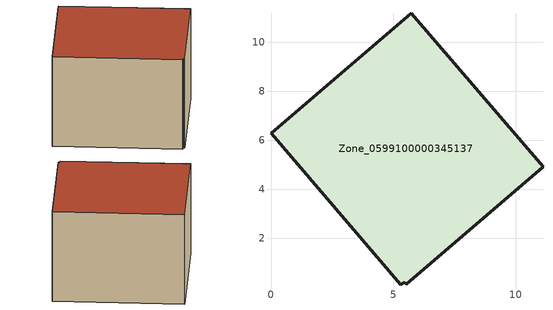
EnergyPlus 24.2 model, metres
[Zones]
Zone_0599100000345137
 floor ground (C_G): 5.52,0.12 5.45,0.2 5.31,0.08 0,6.27 5.72,11.19 11.11,4.92 z0
 wall outside (C_F): 11.11,4.92 5.72,11.19 0,6.27 5.31,0.08 5.45,0.2 5.52,0.12 11.11,4.92 z0:6.13
 roof outside (C_R): 5.45,0.2 5.52,0.12 11.11,4.92 5.72,11.19 0,6.27 5.31,0.08 z6.13
[BUILDING]
Pand.0599100000345137: North Axis=0; Terrain=City; Loads Convergence Tolerance Value=0.04; Temperature Convergence Tolerance Value=0.4; Solar Distribution=FullExterior; Maximum Number of Warmup Days=25; Minimum Number of Warmup Days=1
[Site:Location]
Rotterdam.The.Hague.AP_ZH_NLD Design_Conditions: Latitude=51.96; Longitude=4.45; Time Zone=1; Elevation=-4.5
[SITE:GROUNDTEMPERATURE:BUILDINGSURFACE]
18, 18, 18, 18, 18, 18, 18, 18, 18, 18, 18, 18
[MATERIAL] Thermal Absorptance=0.9; Solar Absorptance=0.7; Visible Absorptance=0.7
Name | Roughness | Thickness | Conductivity | Density | Specific Heat
G.TI.1992-2005 | MediumSmooth | 0.15 | 0.06 | 540 | 1210
F.TI.1992-2005 | Rough | 0.3 | 0.12 | 1920 | 840
R.TI.1992-2005 | MediumRough | 0.2 | 0.08 | 1500 | 1000
[CONSTRUCTION]
C_G: G.TI.1992-2005
C_F: F.TI.1992-2005
C_R: R.TI.1992-2005
[ZONE]
Zone_0599100000345137: Type=1; Multiplier=1; Ceiling Height=Autocalculate; Volume=Autocalculate; Floor Area=autocalculate; Part of Total Floor Area=Yes
[ZONEINFILTRATION:DESIGNFLOWRATE]
Infil_Zone_0599100000345137: Zone or ZoneList or Space or SpaceList=Zone_0599100000345137; Schedule=AlwaysOn; Design Flow Rate Calculation Method=Flow/Area; Flow Rate per Floor Area=0.0015; Constant Term Coefficient=1; Temperature Term Coefficient=0; Velocity Term Coefficient=0; Velocity Squared Term Coefficient=0
[HVACTEMPLATE:ZONE:IDEALLOADSAIRSYSTEM]
Zone_0599100000345137: Maximum Heating Supply Air Temperature=50; Minimum Cooling Supply Air Temperature=13; Maximum Heating Supply Air Humidity Ratio=0.0156; Minimum Cooling Supply Air Humidity Ratio=0.0077; Heating Limit=NoLimit; Cooling Limit=NoLimit; Dehumidification Control Type=ConstantSensibleHeatRatio; Cooling Sensible Heat Ratio=0.7; Dehumidification Setpoint=60; Humidification Control Type=None; Humidification Setpoint=30; Outdoor Air Method=None; Outdoor Air Flow Rate per Person=0.00944; Outdoor Air Flow Rate per Zone Floor Area=0; Outdoor Air Flow Rate per Zone=0; Demand Controlled Ventilation Type=None; Outdoor Air Economizer Type=NoEconomizer; Heat Recovery Type=None; Sensible Heat Recovery Effectiveness=0.7; Latent Heat Recovery Effectiveness=0.65
[ZONECONTROL:THERMOSTAT]
ThermostatControl_Zone_0599100000345137: Zone or ZoneList=Zone_0599100000345137; Control Type Schedule=DualSetpointControlType; Control 1=Thermostat_Zone_0599100000345137; Temperature Difference Between Cutout And Setpoint=0
[THERMOSTATSETPOINT:DUALSETPOINT]
Thermostat_Zone_0599100000345137: Heating Setpoint Temperature Schedule=HeatingSetpoint_Zone_0599100000345137; Cooling Setpoint Temperature Schedule=CoolingSetpoint_Zone_0599100000345137
[SCHEDULE:COMPACT]
HeatingSetpoint_Zone_0599100000345137: Through: 12/31, For: AllDays, Until: 24:00, 21
CoolingSetpoint_Zone_0599100000345137: Through: 12/31, For: AllDays, Until: 24:00, 24
DualSetpointControlType: Through: 12/31, For: AllDays, Until: 24:00, 4
AlwaysOn: Through: 12/31, For: AllDays, Until: 24:00, 1
